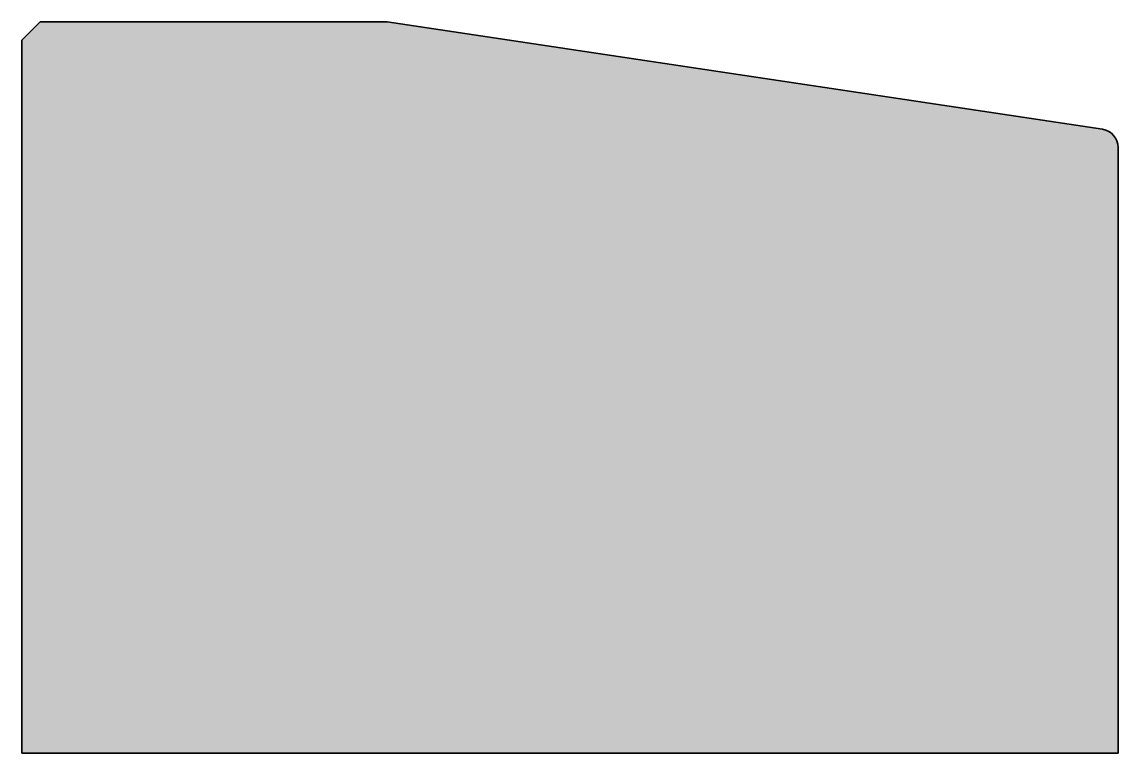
# Model space of a CAD drawing. Header units: metres. Extents: x 0 to 0.3, y -0.2 to 0.
import ezdxf

# ---------------------------------------------------------------- set-up
doc = ezdxf.new("R2010")
doc.units = ezdxf.units.M

msp = doc.modelspace()

# ---------------------------------------------------------------- hatches: boundary and pattern name
h = msp.add_hatch(color=253)
h.dxf.hatch_style = 1
edge = h.paths.add_edge_path()
edge.add_line((0, -0.2000000000000028), (0, -0.005000000000002558))
edge.add_line((0, -0.005000000000002558), (0.004999999999995453, 0))
edge.add_line((0.004999999999995453, 0), (0.09999999999999432, 0))
edge.add_line((0.09999999999999432, 0), (0.2957417022646496, -0.02936125533969403))
edge.add_arc((0.2950000000000024, -0.03430593710401645), 0.004999999999980543, -1.5228351912810467e-10, 81.4692343900656, ccw=False)
edge.add_line((0.2999999999999829, -0.03430593710402974), (0.2999999999999829, -0.2000000000000028))
edge.add_line((0.2999999999999829, -0.2000000000000028), (0, -0.2000000000000028))

# ---------------------------------------------------------------- linework, layer by layer
at = {"lineweight": 35}
msp.add_lwpolyline([(0, -0.2000000000000028), (0, -0.005000000000002558), (0.004999999999995453, 0), (0.09999999999999432, 0), (0.2957417022646496, -0.02936125533969403, -0.3712473171973026), (0.2999999999999829, -0.03430593710402974), (0.2999999999999829, -0.2000000000000028)], format="xyb", close=True, dxfattribs=at)

doc.saveas('drawing.dxf')
